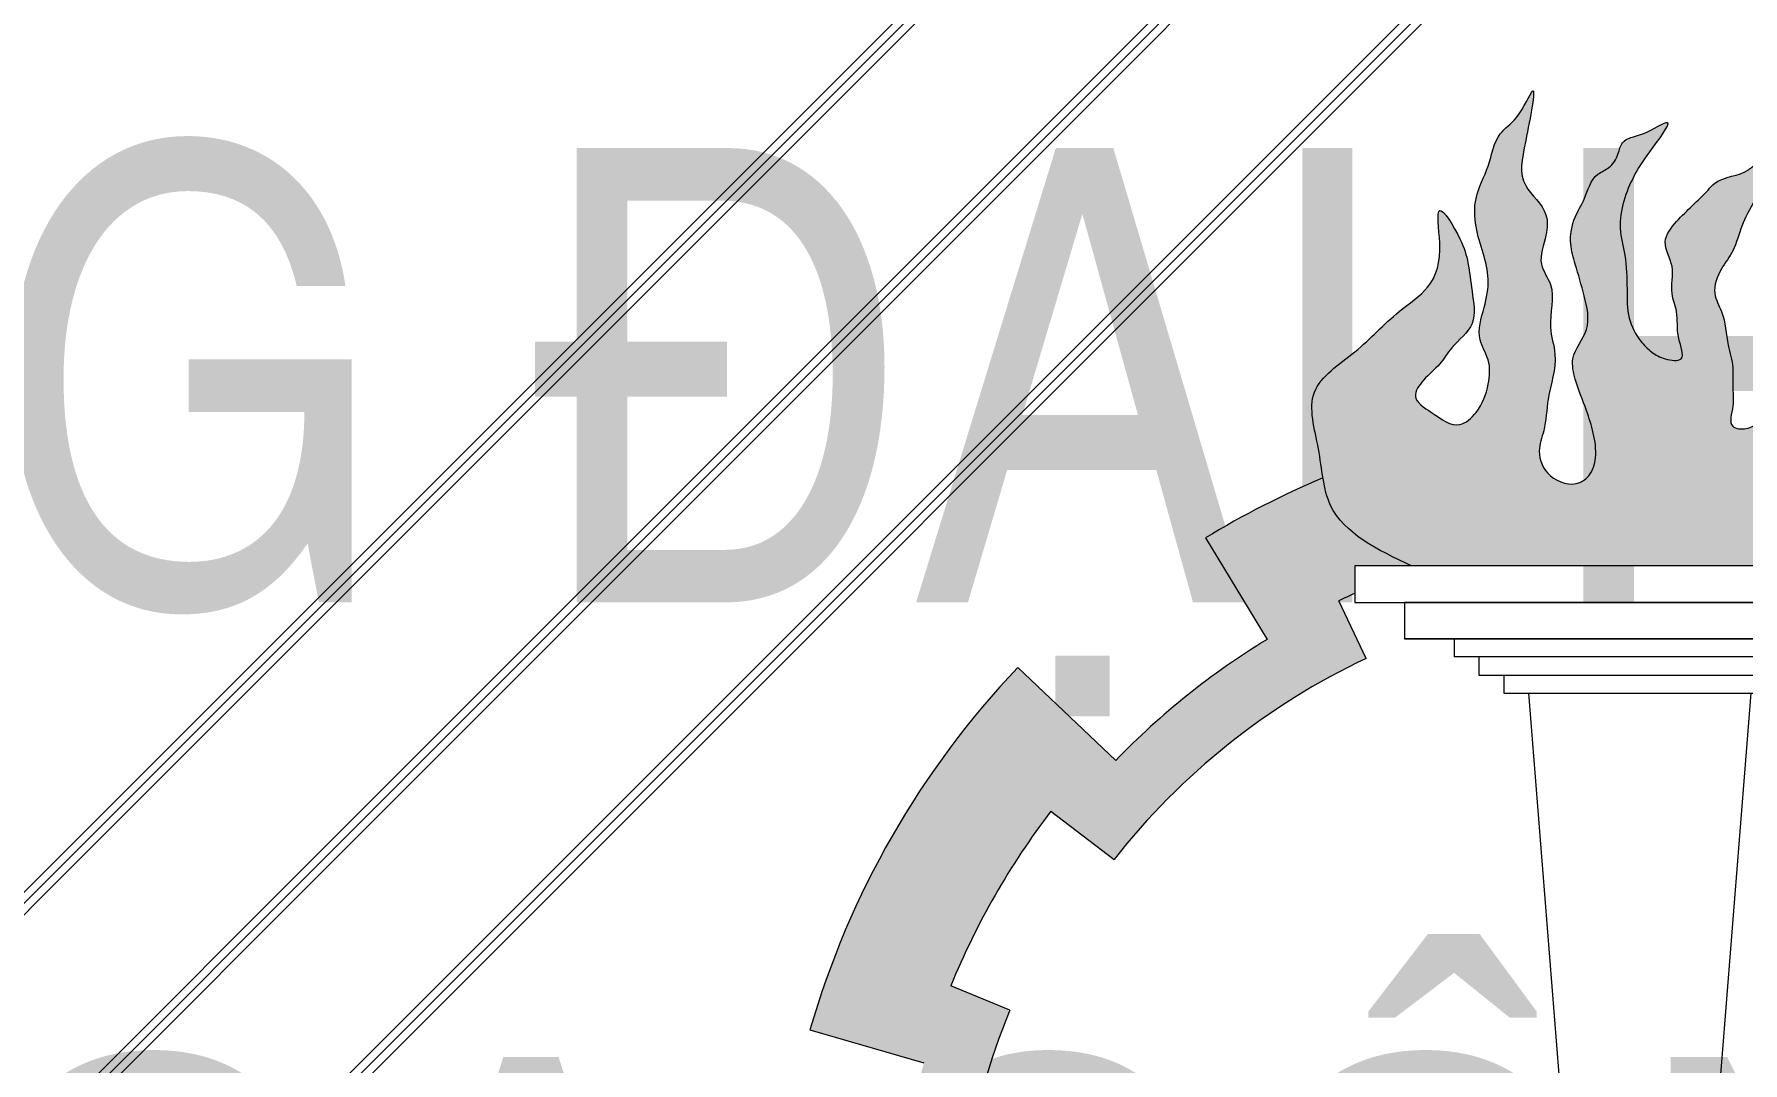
# Model space of a CAD drawing. Extents: x -1107188 to -523840, y 39692 to 514392.
# Drawn here: x -1037572 to -1036632, y 400874 to 401440 of the extents above; entities that cross this region are included whole.
import ezdxf
from ezdxf.enums import TextEntityAlignment as Align

# ---------------------------------------------------------------- set-up
doc = ezdxf.new("R2010")
doc.units = 0
doc.layers.get('0').update_dxf_attribs({"color": 255, "linetype": 'CONTINUOUS'})
doc.layers.add('00-KICH THUOC', color=6, linetype='CONTINUOUS', lineweight=9)
doc.styles.add('SO BV', font='', dxfattribs={"height": 200})
doc.styles.get("Standard").update_dxf_attribs({"font": ''})
doc.styles.add('TEN BV', font='', dxfattribs={"height": 350})
doc.styles.get('SO BV').set_extended_font_data('VNI-Helve-Condense')
doc.styles.get('Standard').set_extended_font_data('VNI-Helve-Condense')
doc.styles.get('TEN BV').set_extended_font_data('VNI-Helve-Condense', bold=True)

# ---------------------------------------------------------------- blocks, each defined once
blk = doc.blocks.new('logo DHCT')
h = blk.add_hatch(color=4)
h.set_gradient(color1=(244, 128, 11), one_color=1, tint=1, name='HEMISPHERICAL')
edge = h.paths.add_edge_path()
edge.add_spline(control_points=[(1291.256971102779, 565.8314630986393), (1291.397743773495, 566.0736494978144), (1291.782503929818, 566.7979313616345), (1291.717735514706, 568.0796190849644), (1291.751525743276, 569.6240239000379), (1291.67731970597, 570.9780644276473), (1290.794429601739, 571.9824424088104), (1290.098363126656, 573.2572894307143), (1289.425765793979, 574.7822218471147), (1289.000001375501, 576.6626312993885), (1287.813902719431, 578.3259101321739), (1289.553874777552, 582.3702724232292), (1287.568216538287, 580.8842896512517), (1286.26123242114, 580.8209310791779), (1285.917517365319, 579.4325219462073), (1285.497744688046, 578.1366692566185), (1284.809577011365, 576.8167441246255), (1284.892824014956, 574.888371283874), (1286.561241074657, 573.849515660871), (1287.119388926868, 571.9704428798636), (1287.033716564605, 570.4703621849048), (1287.988915002036, 569.1713637031421), (1286.829013075251, 568.2850816507039), (1285.690568887715, 568.0486413034132), (1284.685580018392, 569.0083004468709), (1283.782987507075, 570.1203337866448), (1283.241067424806, 571.7483813675678), (1282.967822520561, 573.3423306234629), (1283.195205817591, 574.8429743558756), (1283.798721201301, 576.1963796599746), (1284.159213905514, 577.7146870519334), (1284.516712144731, 578.9503168333399), (1286.0904004224, 580.5842373873777), (1285.136112447258, 580.5693116137456), (1284.683308512705, 580.3280886550563), (1283.898134074461, 580.1916348126927), (1283.089071944571, 579.7686888467185), (1281.610651458337, 579.1157612767124), (1282.005564652899, 577.0193257404435), (1280.814081297173, 575.6399162250987), (1280.906949273065, 574.0970384498735), (1281.277569780501, 572.9037123193618), (1281.230286820781, 571.6496969266398), (1280.526091938015, 571.172911440204), (1279.993384326339, 570.9788694595077), (1279.004643429086, 571.0498708669663), (1279.449986670249, 572.3484141145295), (1279.300176810161, 573.3302185496996), (1279.408595661329, 574.4834994496748), (1278.980448921942, 575.8117245824574), (1278.940734846658, 577.2386665276676), (1278.139646040449, 578.5518478853141), (1278.634489798927, 579.8162719644074), (1279.462259730125, 580.8390801978805), (1279.818817540418, 582.3457673758796), (1280.534868713292, 583.4986367966642), (1281.769009122688, 586.0416558502827), (1280.597858705323, 585.6363496252307), (1279.927264644272, 584.9017387808997), (1278.6557804175, 584.9420484991549), (1277.826033184951, 583.9780679302194), (1277.105922928427, 583.2884731995721), (1276.230309853214, 582.4668277170933), (1275.316935400685, 581.2854489586437), (1276.233620074446, 579.939642144014), (1275.826601987598, 578.6118775053453), (1276.394073930213, 577.3122111601738), (1276.168183441313, 576.2275600825415), (1276.857069110076, 574.6695784661672), (1275.556056268309, 574.8340391699262), (1274.854705750402, 575.2150204959482), (1274.108418184739, 575.9697975476024), (1273.499638397177, 577.1529501614775), (1273.529935781886, 578.8025048895051), (1273.480152021391, 580.4632581485225), (1272.899995028158, 582.5041462693478), (1273.678698361739, 584.6756176124388), (1274.63816244232, 586.1485824503711), (1276.447431493908, 588.5100388159631), (1274.433030065704, 587.1069606144199), (1273.247782334125, 587.0394719924429), (1273.02960752678, 586.045762356325), (1272.635582454371, 585.3614877562063), (1271.567130969298, 584.9881823858775), (1271.285121915684, 583.7464923164932), (1270.539813717829, 582.600254661028), (1270.305850671179, 581.296984330065), (1270.729241886737, 579.8564969969268), (1271.181488372984, 578.3615686552205), (1271.604964733501, 576.443069440518), (1270.347452627634, 575.1320650370812), (1270.694683553314, 573.4932521296632), (1271.246964808993, 572.2133807710263), (1271.695594940023, 570.7745171493493), (1271.883741815956, 569.5358266626529), (1271.571138612292, 568.5029597965615), (1270.646876751537, 567.7888935210276), (1269.153681016579, 568.2198607956286), (1268.497915160484, 569.6978065155067), (1269.064752707647, 571.1032783455357), (1269.101037262079, 572.8996114056183), (1269.801539956257, 574.8032786120252), (1269.059957659264, 576.8672329427714), (1269.71257630083, 578.657319161621), (1268.516229914551, 580.1720362407216), (1269.09681151633, 581.5019960285224), (1269.21510334228, 583.133903212015), (1267.445429952144, 584.4983515775093), (1267.885913062556, 586.5860033136678), (1268.725828128991, 590.839362894337), (1267.596575963396, 588.0487165695133), (1266.250930704918, 587.2588380774469), (1265.984261176463, 585.4099540118425), (1265.07569595045, 583.8620927702066), (1265.143656887041, 581.6448309356658), (1266.083272276226, 579.7252378833191), (1265.671471937745, 577.6384180844987), (1265.156574499864, 576.0749519284768), (1266.031552575915, 574.8017566456197), (1265.911483269227, 573.3287759345578), (1265.452286923002, 572.0491326035251), (1264.150922983478, 570.8852510850338), (1262.94078840549, 571.8472097988581), (1261.550374406149, 572.6621513669365), (1262.363428118149, 573.8554464425783), (1263.22292125025, 574.4921813960516), (1263.919355042043, 575.6942965903124), (1265.313041523157, 576.6955465084559), (1264.96359998538, 578.5408658762794), (1264.806612681537, 580.1400207985446), (1264.406142776154, 581.4966480078938), (1262.858290148006, 583.9786467806764), (1263.388683652131, 580.6855322708095), (1262.877769447049, 578.8207690777199), (1260.534525602832, 577.2638230658672), (1258.771172817489, 575.2348404219968), (1255.611942527567, 573.2868451927272), (1256.5016082365, 570.4656952031186), (1256.688930862872, 568.8339405252166), (1256.77393379436, 568.3212250985221)], knot_values=[7.200196502267744, 7.200196502267744, 7.200196502267744, 7.200196502267744, 8.030576183743818, 9.644933403588112, 10.88308528127735, 12.77715700102448, 13.39643635307428, 14.84070363418004, 17.11731679019002, 18.41008453240417, 20.48577240613849, 23.71449316377834, 24.82273821323773, 26.15731934230277, 27.37694044323601, 28.55166318292976, 30.39249605070867, 31.76009041553704, 33.86939070087942, 35.71022356865802, 37.33879322559616, 38.39679097716044, 39.79824395853592, 40.67452932691947, 41.74027754987753, 43.59811301489657, 45.04748740320173, 46.79852693037873, 48.42709168060509, 49.48508943216967, 51.2879917323009, 52.78428673960386, 54.44574357135778, 54.56967382194151, 55.47181960717799, 55.98276070107644, 56.9264398881306, 58.2665544969523, 60.28217977319781, 62.16834233660154, 63.40649421429077, 64.66920661486802, 66.05354417042992, 66.67298213399934, 67.06483932862662, 67.81864999742695, 68.93298619089248, 70.04732238435801, 71.03784289360075, 72.30055841307117, 74.19463188189795, 75.25262650218204, 76.66442584239365, 77.83279543780264, 79.28216516096109, 80.94362598061116, 83.10606724379252, 83.49792443841952, 84.11736240198894, 86.11923501674849, 86.64477726077786, 87.87104739290959, 89.0973112213303, 90.37234133247081, 91.78413588337152, 93.26991912950724, 94.29098019882055, 95.78192230130875, 96.90312379736692, 97.77061773001527, 98.60180328425064, 99.47771122675195, 100.8622560656001, 102.4766189193656, 104.3379739206209, 105.8442846223332, 108.7875115699995, 110.4022833309036, 112.2927146646756, 113.7899082914593, 115.0102753567735, 115.6771283537145, 116.5702211558842, 117.2926680710153, 118.8443861723214, 119.9520278975126, 121.4583420298845, 122.5999091820729, 124.4028091590551, 126.2641641603104, 128.0372066539008, 129.1584120991879, 130.9992496417999, 132.2920126292109, 133.6596061865864, 134.7176008068713, 135.3370387704408, 136.9903712422385, 138.486670768385, 139.6282379205734, 141.3792787090438, 143.8833309127355, 145.3896450451074, 147.7421331162622, 148.9617496812234, 150.5903193381607, 151.7046555316271, 153.6629221753249, 156.1392259307025, 158.8884119694659, 160.592752079401, 161.8509603901772, 163.7506853312952, 165.6504102724124, 167.2066552669907, 170.1729195962689, 171.7449985857631, 173.537426495701, 174.7348123758547, 176.0687352384812, 177.7621246690596, 178.8743819734002, 180.5688307197699, 181.8270453342507, 182.8214792997201, 184.0796876104964, 185.1916584213644, 186.9286915642591, 188.7072537262469, 190.2793265398977, 191.685540287477, 193.5986056743802, 195.3771728009103, 197.912180444993, 199.9629532765491, 203.2696468641203, 206.4151784940367, 209.535613134684, 211.0799681313535, 211.0799681313535, 211.0799681313535, 211.0799681313535], degree=3, periodic=0)
edge.add_spline(control_points=[(1256.77393379436, 568.3212250985221), (1256.864141753243, 567.7771143093948), (1257.374180776207, 565.5227791709956), (1259.783974871292, 564.3662139319965), (1261.645247438314, 563.4729080866089)], knot_values=[0, 0, 0, 0, 1.638921265443163, 7.200196502267747, 7.200196502267747, 7.200196502267747, 7.200196502267747], degree=3, periodic=0)
edge.add_line((1261.645247438314, 563.4729080866088), (1289.905808840446, 563.4729080866089))
edge.add_spline(control_points=[(1289.905808840446, 563.4729080866089), (1290.280361145355, 564.1429749566573), (1290.654913450263, 564.8130418267059), (1291.051849434985, 565.4847832482064)], knot_values=[211.4778790938634, 211.4778790938634, 211.4778790938634, 211.4778790938634, 213.7946137195222, 213.7946137195222, 213.7946137195222, 213.7946137195222], degree=3, periodic=0)
edge.add_arc((1297.383195487083, 568.4419998997688), 6.987923379351802, 202.4258290582619, 205.0361260618594, ccw=False)
edge.add_arc((1292.233342323831, 558.9120865086284), 6.987923379351802, 98.03179792304093, 100.80163869299508, ccw=False)
h = blk.add_hatch(color=4)
edge = h.paths.add_edge_path()
edge.add_line((1241.800541823792, 549.979435636923), (1245.277616620931, 547.3189090448564))
edge.add_arc((1275.560677030542, 523.567017033218), 38.48657066958108, 115.2385236774034, 141.8918701224186, ccw=False)
edge.add_line((1259.150481710969, 558.3796815603428), (1257.651094046275, 561.5604895123888))
edge.add_arc((1275.560677030524, 523.5670170332263), 42.00306076578921, 113.9202647406212, 115.23852367738559, ccw=False)
edge.add_line((1258.529909329445, 561.9624603202424), (1258.529909329445, 563.4729080866088))
edge.add_line((1258.529909329445, 563.4729080866088), (1261.645247438315, 563.4729080866088))
edge.add_spline(control_points=[(1261.645247438314, 563.4729080866089), (1259.783974871292, 564.3662139319965), (1257.374180776207, 565.5227791709956), (1256.864141753243, 567.7771143093948), (1256.77393379436, 568.3212250985221)], knot_values=[0, 0, 0, 0, 5.561275236824584, 7.200196502267747, 7.200196502267747, 7.200196502267747, 7.200196502267747], degree=3, periodic=0)
edge.add_arc((1275.560677030537, 523.5670170332183), 48.53741712302523, 112.7714959483943, 121.3591698831544)
edge.add_line((1250.301744863886, 565.0141786582931), (1253.702232029519, 559.4343489082422))
edge.add_arc((1275.560677030531, 523.5670170332284), 42.00306076579001, 121.3591698831548, 135.9571961743134)
edge.add_line((1245.368009890169, 552.7673588916032), (1239.975648776401, 557.8921259181616))
edge.add_arc((1275.158653897169, 524.4550654665215), 48.53741712302545, 136.4574990775329, 163.8591698831563)
edge.add_line((1228.534519131308, 537.9484311811764), (1234.81129959194, 536.1318849934296))
edge.add_arc((1275.158653897157, 524.4550654665235), 42.00306076578993, 163.8591698831546, 178.4571961743132)
edge.add_line((1233.170819658169, 525.5859454839838), (1225.732911597637, 525.7212937047082))
edge.add_arc((1274.262294526634, 524.8382005582457), 48.53741712302548, 178.9574990775328, 206.3591698831562)
edge.add_line((1230.771390870786, 503.2877444105832), (1236.626359668666, 506.1889774896448))
edge.add_arc((1274.262294526623, 524.8382005582398), 42.00306076579009, 206.3591698831557, 220.957196174314)
edge.add_line((1242.541604454693, 497.3054031149143), (1236.966363475846, 492.3802144397907))
edge.add_arc((1273.342586760938, 524.5151057650728), 48.53741712302524, 221.4574990775332, 248.8591698831567)
edge.add_line((1255.837006281101, 479.2444142192339), (1258.193697425283, 485.3389872029727))
edge.add_arc((1273.342586760935, 524.5151057650618), 42.00306076579039, 248.8591698831555, 263.4571961743138)
edge.add_line((1268.556529203899, 482.7856105997064), (1267.773439622513, 475.3878023996174))
edge.add_arc((1272.882786747202, 523.6555497360533), 48.53741712302576, 263.9574990775325, 272.1355964418185)
edge.add_arc((1281.18802362134, 477.7260269436895), 6.987923379351777, 175.9143334944353, 201.615484181759, ccw=False)
edge.add_arc((1281.18802362134, 478.7217768947974), 6.987923379351775, 163.5896056109025, 184.0856665055647, ccw=False)
edge.add_line((1274.484769111668, 480.695973474232), (1274.448012302367, 481.6816628221979))
edge.add_arc((1272.882786747203, 523.655549736053), 42.00306076580166, 270.07814528328885, 272.13559644181714, ccw=False)
edge.add_line((1272.940074388506, 481.6525280373492), (1272.934103024978, 486.0307029122046))
edge.add_arc((1273.342586760937, 524.5151057650761), 38.48657066958101, 242.7385236774031, 269.3918701224185, ccw=False)
edge.add_line((1255.713737026959, 490.3034150883279), (1254.103001790776, 487.1775176818617))
edge.add_arc((1273.342586760939, 524.5151057650727), 42.00306076580199, 227.5781452832896, 242.73852367739778, ccw=False)
edge.add_line((1245.007993490638, 493.5085268195924), (1247.961443012321, 496.7404901261397))
edge.add_arc((1274.262294526635, 524.8382005582497), 38.48657066958111, 200.2385236774038, 226.8918701224193, ccw=False)
edge.add_line((1238.151859936555, 511.5245746201276), (1234.852475673496, 510.3081182577735))
edge.add_arc((1274.262294526633, 524.8382005582451), 42.00306076580128, 185.0781452832898, 200.238523677398, ccw=False)
edge.add_line((1232.42409995348, 521.120326359916), (1236.785094112503, 521.507858083699))
edge.add_arc((1275.15865389717, 524.4550654665172), 38.48657066958129, 157.7385236773935, 184.3918701224099, ccw=False)
edge.add_line((1239.540693539889, 539.0350867933826), (1236.286306290909, 540.3672527854844))
edge.add_arc((1275.158653897168, 524.455065466522), 42.0030607658012, 142.5781452832907, 157.7385236773989, ccw=False)
at = {"color": 4}
for p, q in [((1250.301744863886, 565.0141786582931), (1253.702232029519, 559.4343489082422)), ((1259.150481710969, 558.3796815603429), (1257.651094046275, 561.5604895123888)), ((1245.368009890169, 552.7673588916035), (1239.975648776401, 557.8921259181616)), ((1241.800541823792, 549.979435636923), (1245.277616620931, 547.3189090448564)), ((1239.540693539889, 539.0350867933826), (1236.286306290909, 540.3672527854844)), ((1228.534519131308, 537.9484311811764), (1234.81129959194, 536.1318849934296))]:
    blk.add_line(p, q, dxfattribs=at)
for points in [[(1274.217859084945, 395.4686705583299), (1393.723598592253, 514.9744100656377), (1274.217859084945, 634.4801495729454), (1154.712119577638, 514.9744100656376)], [(1274.217859084945, 396.0871327478926), (1393.10513640269, 514.9744100656377), (1274.217859084946, 633.8616873833827), (1155.3305817672, 514.9744100656376)], [(1274.217859084945, 396.7055949374553), (1392.486674213128, 514.9744100656377), (1274.217859084946, 633.24322519382), (1155.949043956763, 514.9744100656376)], [(1274.217859084945, 409.5233920497533), (1379.66887710083, 514.9744100656377), (1274.217859084945, 620.425428081522), (1168.766841069061, 514.9744100656376)], [(1274.217859084945, 410.141854239316), (1379.050414911267, 514.9744100656377), (1274.217859084945, 619.8069658919593), (1169.385303258624, 514.9744100656376)], [(1274.217859084945, 410.7603164288787), (1378.431952721704, 514.9744100656377), (1274.217859084946, 619.1885037023966), (1170.003765448187, 514.9744100656376)], [(1274.217859084945, 446.2391709474438), (1354.38311886204, 526.4044307245381), (1274.217859084946, 606.5696905016324), (1194.052599307851, 526.404430724538)], [(1274.217859084945, 446.8576331370065), (1353.764656672477, 526.4044307245381), (1274.217859084946, 605.9512283120697), (1194.671061497414, 526.404430724538)], [(1274.217859084945, 447.4760953265692), (1353.146194482914, 526.4044307245381), (1274.217859084946, 605.332766122507), (1195.289523686977, 526.404430724538)], [(1258.529909329445, 561.4720188281269), (1289.905808840446, 561.4720188281269), (1289.905808840446, 563.4729080866089), (1258.529909329445, 563.4729080866089)]]:
    blk.add_lwpolyline(points, close=True, dxfattribs=at)
for points in [[(1287.171942340754, 561.4720188281269), (1261.263775829137, 561.4720188281269)], [(1261.263775829137, 561.4720188281269), (1261.263775829137, 559.471129569645)], [(1261.263775829137, 559.471129569645), (1287.171942340754, 559.471129569645)], [(1287.171942340754, 559.471129569645), (1261.263775829137, 559.471129569645)], [(1263.997642328829, 559.471129569645), (1263.997642328829, 558.470684940404)], [(1284.438075841062, 558.470684940404), (1263.997642328829, 558.470684940404)], [(1265.364575578675, 558.470684940404), (1265.364575578675, 557.470240311163)], [(1265.364575578675, 557.470240311163), (1283.071142591216, 557.470240311163)], [(1266.73150882852, 557.470240311163), (1266.73150882852, 556.469795681922)], [(1266.73150882852, 556.469795681922), (1281.704209341371, 556.469795681922)], [(1268.098442078366, 556.469795681922), (1271.436307520267, 514.494762679541)], [(1280.337276091525, 556.469795681922), (1276.999410649624, 514.494762679541)]]:
    blk.add_lwpolyline(points, dxfattribs=at)
for centre, radius, start, end in [((1275.560677030538, 523.5670170332189), 48.53741712302538, 112.7714959483981, 121.3591698831563), ((1275.560677030531, 523.5670170332284), 42.00306076579, 113.9202647406242, 115.2385236773882), ((1275.560677030531, 523.5670170332284), 42.00306076579, 121.3591698831563, 135.9571961743113), ((1275.158653897169, 524.4550654665215), 48.53741712302545, 136.4574990775312, 163.859169883154), ((1275.560677030539, 523.5670170332168), 38.48657066958112, 115.2385236774014, 141.8918701224118), ((1275.158653897168, 524.455065466522), 42.00306076580123, 142.5781452832914, 157.7385236773984), ((1275.158653897171, 524.4550654665205), 38.48657066958132, 157.7385236773984, 184.391870122416)]:
    blk.add_arc(centre, radius, start, end, dxfattribs=at)
blk.add_spline([(1261.645247438314, 563.4729080866089), (1257.194763152686, 566.8077202077172), (1256.527190064305, 569.9202101968738), (1256.304662731273, 573.0327001860312), (1258.529909329445, 575.2559066119227), (1260.977674349934, 577.4791180023565), (1262.535338949009, 578.8130408649829), (1263.20291203739, 581.2585694228262), (1263.20291203739, 583.0371365493563), (1264.315530881118, 581.480891554778), (1264.760585547182, 580.1469637276093), (1264.983103969498, 578.590718733031), (1264.983103969498, 576.8121565710433), (1263.87048512577, 575.4782287438745), (1263.20291203739, 574.5889451806095), (1262.312820526694, 573.6996616173444), (1261.86776586063, 572.8103780540794), (1262.757866282042, 571.9210944908134), (1264.315530881118, 571.2541330595002), (1265.205631302531, 571.9210944908134), (1265.873204390911, 573.4773444499349), (1265.873204390911, 574.8112673125613), (1265.428158635563, 575.9228730077782), (1265.650677057878, 577.701435169766), (1265.873204390911, 579.2576851288866), (1265.205631302531, 582.1478529860913), (1265.205631302531, 583.7040979806695), (1265.873204390911, 585.4826651071996), (1266.54077747929, 587.2612322337307), (1267.430868989986, 588.1505157969957), (1268.311247819266, 589.6098678200831), (1267.939457067516, 586.8859376608013), (1267.939457067516, 584.4096339054238), (1269.054811501331, 582.8000399396085), (1269.054811501331, 581.685703746142), (1268.806959910881, 580.0761048157844), (1269.302672002498, 578.9617735868612), (1269.302672002498, 576.6092855157065), (1269.550523592947, 575.1235022695716), (1269.178741751915, 572.6472034787364), (1268.930881250748, 570.9137938286974), (1268.683029660299, 569.7994576352319), (1269.302672002498, 568.4374900733199), (1270.913738527928, 568.0660430206506), (1271.409450619544, 568.4374900733199), (1271.781232460577, 569.4280105825626), (1271.657311120711, 570.7899781444746), (1271.285520368961, 572.0281250576206), (1270.665878026762, 573.7615396722019), (1270.541956686896, 574.8758758656675), (1271.285520368961, 576.4854698314837), (1271.161599029095, 578.3426951657455), (1270.665878026762, 580.0761048157844), (1270.418026436312, 581.19044100925), (1270.665878026762, 582.6762242553848), (1271.161599029095, 583.6667447646275), (1271.905162711161, 585.0287073619972), (1272.524805053359, 585.4001544146665), (1273.020517144975, 586.1430435554628), (1273.268377646141, 586.7621219765786), (1274.383732079956, 587.2573797489283), (1275.74693810422, 587.8764581700441), (1274.755513920989, 586.2668592396856), (1273.888019988341, 584.9048966423168), (1273.144447395558, 582.0571458342699), (1273.392307896725, 580.5713675526765), (1273.516229236591, 578.7141422184147), (1273.640159487174, 577.1045432880571), (1274.259801829373, 575.8663963749102), (1274.879444171572, 575.2473179537944), (1275.623016764355, 574.8758758656675), (1276.490510697003, 574.8758758656675), (1276.36658044642, 575.9902070945907), (1276.242659106553, 577.4759903407264), (1275.994798605387, 578.4665108499682), (1275.994798605387, 579.952294096104), (1275.623016764355, 581.3142566934728), (1276.242659106553, 582.4285928869392), (1277.110153039202, 583.2952977119583), (1277.977655882567, 584.1620025369773), (1278.3494377236, 584.5334495896475), (1280.208364750197, 585.2763387304437), (1280.704076841813, 585.647785783113), (1281.075858682845, 585.7716014673358), (1280.58014659123, 583.6667447646275), (1279.836573998448, 582.1809615184927), (1279.340861906832, 580.818998921123), (1278.721219564633, 579.8284784118803), (1278.3494377236, 578.4665108499682), (1278.721219564633, 577.4759903407264), (1279.093010316382, 575.6187650064637), (1279.340861906832, 574.3806131287754), (1279.340861906832, 573.3900926195327), (1279.340861906832, 572.2757564260671), (1279.340861906832, 571.1614202326016), (1280.084434499614, 571.0376045483779), (1280.456216340647, 571.1614202326016), (1280.951928432263, 571.5328672852709), (1281.199788933429, 572.8948348471829), (1280.951928432263, 574.1329817603289), (1280.951928432263, 575.3711336380181), (1281.695501025045, 577.1045432880571), (1282.067282866077, 579.0855843065417), (1283.182637299892, 579.8284784118803), (1284.050140143258, 580.1999205000072), (1284.545852234874, 580.3237361842309), (1285.413346167522, 580.5713675526765), (1285.537276418106, 580.5713675526765), (1284.79371273604, 579.0855843065417), (1284.174070393841, 577.723621709172), (1283.678358302225, 575.9902070945907), (1283.306567550475, 574.9996865853489), (1283.058715960027, 573.3900926195327), (1283.306567550475, 571.6566829694937), (1283.802279642091, 570.2947154075816), (1284.917634075906, 568.8089371259891), (1285.785136919272, 568.1898587048734), (1286.652630851921, 568.3136743890971), (1287.644063945869, 569.3041948983398), (1287.27227319412, 570.2947154075816), (1287.02442160367, 571.9043143379401), (1286.404779261471, 573.6377239879791), (1285.04156432649, 575.2473179537944), (1284.917634075906, 576.6092855157065), (1285.537276418106, 578.3426951657455), (1285.909067169855, 579.457031359211), (1286.404779261471, 580.5713675526765), (1287.644063945869, 581.0666253250272), (1288.635488129101, 581.5618880619193), (1288.387627627935, 578.3426951657455), (1289.007269970133, 576.36165414726), (1289.379060721883, 575.1235022695716), (1290.246554654531, 573.0186455668634), (1290.990127247314, 571.7804986537164), (1291.361909088346, 571.2852359168244), (1291.733690929379, 569.4280105825626), (1291.733690929379, 568.1898587048734), (1291.609769589513, 566.5802647390581), (1291.11404858718, 565.5897442298153), (1289.905808840446, 563.4729080866089)], degree=3, dxfattribs=at)
blk = doc.blocks.new('KHUNGTEN')
at = {"xscale": 10, "yscale": 10, "zscale": 10}
blk.add_blockref('logo DHCT', (-535895.4186833166, 217812.5893719914), dxfattribs=at)
at = {"insert": (-523153.2400924675, 223677.2978211814), "char_height": 200, "width": 6000, "attachment_point": 2}
blk.add_mtext('{\\fVNI-Helve-Condense|b0|i0|c0|p2;\\H1.25x;TRÖÔØNG ÑAÏI HOÏC CAÀN THÔ\\H0.2x;\\P\\P\\H5x;KHOA COÂNG NGHEÄ\\Ftxt|c0;\\P\\H0.2x;\\P\\fVNI-Helve-Condense|b1|i0|c0|p2;\\H7x;BM. KYÕ THUAÄT XAÂY DÖÏNG}', dxfattribs=at)
at = {"style": 'TEN BV'}
for tag, p in [('TEB_BV', (-518299.4777335252, 222628.3412043442)), ('LOAI_BV', (-511918.0390068535, 220684.2136911913)), ('TL', (-512164.3601498958, 219750.5217593208))]:
    blk.add_attdef(tag, p, '', height=350, dxfattribs=at)
at = {"style": 'SO BV'}
for tag, p in [('SOBV', (-510673.1703494866, 221019.8804381994)), ('TONGSOBV', (-510673.1703494866, 220591.4802204549))]:
    blk.add_attdef(tag, text='', height=200, dxfattribs=at).set_placement(p, align=Align.CENTER)

msp = doc.modelspace()

# ---------------------------------------------------------------- block references
at = {"layer": '00-KICH THUOC'}
msp.add_blockref('KHUNGTEN', (-513535.1396218641, 177700), dxfattribs=at)

doc.saveas('drawing.dxf')
